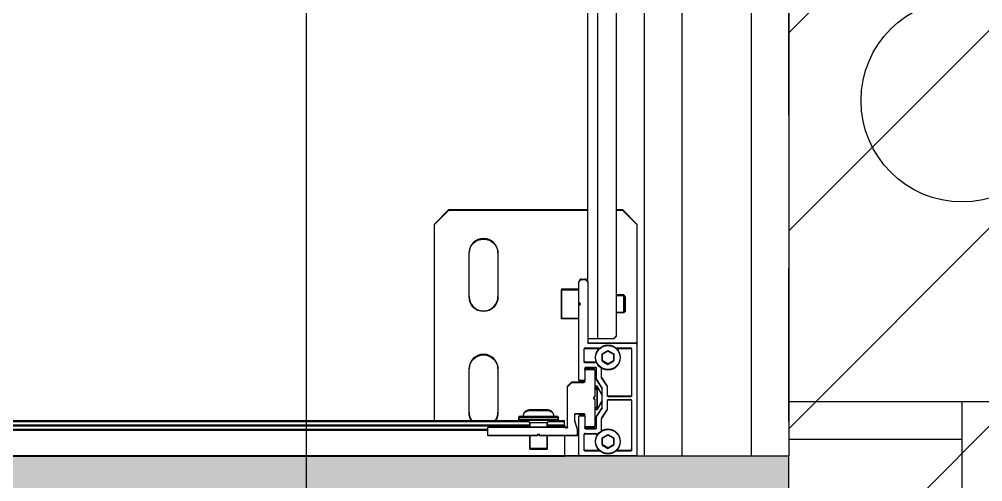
# Model space of a CAD drawing. Header units: centimetres. Extents: x 2811 to 13089, y 820 to 6224.
# Drawn here: x 11149.79 to 11183.1, y 3075.23 to 3091.2 of the extents above; entities that cross this region are included whole.
import ezdxf

# ---------------------------------------------------------------- set-up
doc = ezdxf.new("R2010")
doc.units = ezdxf.units.CM
doc.linetypes.add('VW-01', pattern=[0.41656, 0.20828, -0.20828])
for name, color, linetype in [('B Aménagement intérieur', 252, 'Continuous'), ('B Faux plafonds', 252, 'Continuous'), ('B Faux plafonds_Hatch', 252, 'Continuous'), ('B Général', 252, 'Continuous'), ('C ANNOTATIONS-prestations', 252, 'Continuous'), ('D SURFACES-shab', 252, 'Continuous'), ('F REMPLISSAGE-vert clair', 252, 'Continuous'), ('F REMPLISSAGE-vert foncé', 252, 'Continuous'), ('MTI900_Alu', 252, 'Continuous'), ('prlm-CHAUFF', 4, 'Continuous'), ('prlm-VMC', 93, 'Continuous')]:
    doc.layers.add(name, color=color, linetype=linetype)
doc.layers.add('prlm-ELEC-CFO', color=1, linetype='Continuous', lineweight=25)
doc.layers.get('prlm-CHAUFF').off()
pattern_1 = [(45, (0, 0.2205), (-3.5277778, 3.3072917), [])]

# ---------------------------------------------------------------- blocks, each defined once
blk = doc.blocks.new('G 100_80')
at = {"layer": 'B Général', "linetype": 'Continuous', "flags": 128}
blk.add_lwpolyline([(9.5, -45), (9.5, 45), (48.52, 45), (48.52, -45)], close=True, dxfattribs=at)
at = {"layer": 'C ANNOTATIONS-prestations'}
for p, q in [((9.5, 42.25), (9.5, -42.25)), ((10.55, 41.05), (10.55, -41.05)), ((10.7, 41), (10.7, -41)), ((10.4, 39.6), (10.4, -39.6)), ((10.7, -37.75), (17.5, -37.75)), ((17.5, -37.75), (18, -38.25)), ((18, -38.25), (18, -43.05)), ((11, -38.95), (12.5, -38.95)), ((15, -38.95), (16.5, -38.95)), ((10.2, -41.3), (10.2, -39.63)), ((10.23, -39.6), (10.47, -39.6)), ((10.5, -39.63), (10.5, -42.29)), ((12.5, -39.95), (11, -39.95)), ((16.5, -39.95), (15, -39.95)), ((10.65, -41.05), (10.75, -40.95)), ((10.7, -40.67), (10.75, -40.67)), ((10.75, -40.67), (10.75, -42.03)), ((10.75, -40.67), (10.85, -40.67)), ((10.85, -40.67), (10.85, -42.03)), ((9.75, -41.05), (9.75, -41.65)), ((9.75, -41.05), (10.2, -41.05)), ((10.5, -41.05), (10.65, -41.05)), ((10.65, -41.65), (10.65, -41.05)), ((11.08, -41.025), (11.08, -41.675)), ((10.25, -41.35), (10.2, -41.3)), ((10.2, -41.4), (10.25, -41.35)), ((10.2, -42.67), (10.2, -41.4)), ((10.2, -41.65), (9.75, -41.65)), ((10.65, -41.65), (10.5, -41.65)), ((10.55, -41.65), (10.55, -42.25)), ((10.75, -41.75), (10.65, -41.65)), ((10.7, -41.7), (10.7, -42.25)), ((9.5, -42.78), (9.5, -42.25)), ((10.2, -42.25), (9.5, -42.25)), ((10.55, -42.25), (10.5, -42.25)), ((10.55, -42.25), (10.7, -42.25)), ((10.75, -42.03), (10.7, -42.03)), ((10.85, -42.03), (10.75, -42.03)), ((14.25, -42.15), (15.25, -42.15)), ((14.25, -42.75), (14.25, -42.15)), ((15.25, -42.15), (15.25, -42.75)), ((10.695, -42.601), (10.405, -42.698)), ((10.5, -42.35), (11.9, -42.35)), ((10.92, -42.6), (10.705, -42.6)), ((11.9, -42.35), (12.05, -42.5)), ((12.05, -42.5), (12.05, -42.92)), ((9.5, -44.72), (9.5, -42.78)), ((9.53, -42.75), (10.87, -42.75)), ((9.68, -43.467), (9.68, -42.96)), ((9.71, -42.93), (10.24, -42.93)), ((10.395, -42.7), (10.23, -42.7)), ((10.27, -42.96), (10.27, -43.306)), ((10.87, -42.95), (10.48, -42.95)), ((10.87, -42.95), (10.92, -42.95)), ((10.9, -42.78), (10.9, -42.92)), ((10.95, -42.92), (10.95, -42.63)), ((12.08, -42.95), (12.13, -42.95)), ((12.1, -42.92), (12.1, -42.78)), ((12.13, -42.75), (14.7, -42.75)), ((12.52, -42.95), (12.13, -42.95)), ((12.73, -43.28), (12.73, -42.96)), ((12.76, -42.93), (13.19, -42.93)), ((13.22, -42.96), (13.22, -43.467)), ((14.7, -42.75), (14.729, -42.779)), ((14.7, -42.75), (14.8, -42.75)), ((14.771, -42.779), (14.8, -42.75)), ((14.8, -42.75), (15.5, -42.75)), ((15.6, -42.85), (15.6, -42.95)), ((10.45, -42.98), (10.45, -43.32)), ((10.5, -43.27), (10.5, -42.98)), ((11.45, -43.3), (11.5, -43.25)), ((11.5, -43.25), (11.55, -43.3)), ((12.5, -42.98), (12.5, -43.27)), ((12.55, -43.32), (12.55, -42.98)), ((13.4, -43.08), (13.4, -44.72)), ((15.5, -43.05), (13.43, -43.05)), ((13.55, -43.4), (13.55, -43.05)), ((15.5, -43.05), (42.27, -43.05)), ((9.885, -43.55), (9.769, -43.75)), ((10.115, -43.55), (9.885, -43.55)), ((10.231, -43.75), (10.115, -43.55)), ((10.364, -43.53), (10.786, -43.53)), ((10.48, -43.35), (10.841, -43.35)), ((11.45, -43.3), (10.53, -43.3)), ((10.803, -43.535), (11.088, -43.725)), ((10.858, -43.355), (11.142, -43.545)), ((11.1, -43.377), (11.1, -43.3)), ((11.1, -43.377), (11.9, -43.377)), ((11.4, -43.55), (11.1, -43.377)), ((11.159, -43.55), (11.841, -43.55)), ((11.177, -43.3), (11.177, -43.421)), ((12.47, -43.3), (11.55, -43.3)), ((11.9, -43.377), (11.6, -43.55)), ((11.823, -43.3), (11.823, -43.421)), ((11.858, -43.545), (12.15, -43.35)), ((11.9, -43.3), (11.9, -43.377)), ((11.904, -43.73), (12.197, -43.535)), ((12.15, -43.35), (12.52, -43.35)), ((12.214, -43.53), (12.536, -43.53)), ((12.785, -43.55), (12.669, -43.75)), ((13.015, -43.55), (12.785, -43.55)), ((13.131, -43.75), (13.015, -43.55)), ((13.55, -43.4), (44.25, -43.4)), ((13.55, -43.95), (13.55, -43.4)), ((9.769, -43.75), (9.885, -43.95)), ((9.885, -43.95), (10.115, -43.95)), ((10.115, -43.95), (10.231, -43.75)), ((11.105, -43.73), (11.41, -43.73)), ((11.44, -44.54), (11.44, -43.76)), ((11.56, -43.76), (11.56, -44.54)), ((11.59, -43.73), (11.904, -43.73)), ((12.669, -43.75), (12.785, -43.95)), ((12.785, -43.95), (13.015, -43.95)), ((13.015, -43.95), (13.131, -43.75)), ((13.65, -44.05), (13.55, -43.95)), ((9.68, -44.54), (9.68, -44.033)), ((13.22, -44.033), (13.22, -44.54)), ((13.65, -44.05), (44.15, -44.05)), ((14.45, -44.3), (14.45, -44.05)), ((15.05, -44.05), (15.05, -44.3)), ((18, -44.25), (17.5, -44.75)), ((18, -44.05), (18, -44.25)), ((11.41, -44.57), (9.71, -44.57)), ((13.19, -44.57), (11.59, -44.57)), ((14.45, -44.3), (15.05, -44.3)), ((14.5, -44.35), (14.45, -44.3)), ((15, -44.35), (14.5, -44.35)), ((15.05, -44.3), (15, -44.35)), ((9.5, -44.75), (9.5, -44.72)), ((9.53, -44.75), (9.5, -44.75)), ((13.37, -44.75), (9.53, -44.75)), ((17.5, -44.75), (13.37, -44.75))]:
    blk.add_line(p, q, dxfattribs=at)
at = {"layer": 'C ANNOTATIONS-prestations', "flags": 128}
for points in [[(10.7, -39.05, -0.080612), (10.842, -38.976, -0.080612), (11, -38.95)], [(12.5, -38.95, -0.414214), (13, -39.45, -0.414214), (12.5, -39.95)], [(15, -39.95, -0.414214), (14.5, -39.45, -0.414214), (15, -38.95)], [(16.5, -38.95, -0.414214), (17, -39.45, -0.414214), (16.5, -39.95)], [(10.2, -39.63, -0.198912), (10.209, -39.609, -0.198912), (10.23, -39.6)], [(10.47, -39.6, -0.198912), (10.491, -39.609, -0.198912), (10.5, -39.63)], [(11, -39.95, -0.080612), (10.842, -39.924, -0.080612), (10.7, -39.85)], [(10.85, -40.827, -0.218554), (11.01, -40.873, -0.218554), (11.08, -41.025)], [(10.85, -40.826, -0.003145), (10.853, -40.826, -0.003145), (10.855, -40.826)], [(11.08, -41.675, -0.218554), (11.01, -41.827, -0.218554), (10.85, -41.873)], [(10.855, -41.873, -0.003145), (10.853, -41.874, -0.003145), (10.85, -41.874)], [(10.5, -42.35, -0.414214), (10.47, -42.32, -0.414214), (10.5, -42.29)], [(10.695, -42.601, -0.040241), (10.7, -42.6, -0.040241), (10.705, -42.6)], [(10.92, -42.6, -0.198912), (10.941, -42.609, -0.198912), (10.95, -42.63)], [(9.5, -42.78, -0.198912), (9.509, -42.759, -0.198912), (9.53, -42.75)], [(9.68, -42.96, -0.198912), (9.689, -42.939, -0.198912), (9.71, -42.93)], [(10.23, -42.7, -0.198912), (10.209, -42.691, -0.198912), (10.2, -42.67)], [(10.24, -42.93, -0.198912), (10.261, -42.939, -0.198912), (10.27, -42.96)], [(10.405, -42.698, -0.040241), (10.4, -42.7, -0.040241), (10.395, -42.7)], [(10.45, -42.98, -0.198912), (10.459, -42.959, -0.198912), (10.48, -42.95)], [(10.5, -42.98, -0.198912), (10.509, -42.959, -0.198912), (10.53, -42.95)], [(10.87, -42.75, -0.198912), (10.891, -42.759, -0.198912), (10.9, -42.78)], [(10.9, -42.92, -0.198912), (10.891, -42.941, -0.198912), (10.87, -42.95)], [(10.95, -42.92, -0.198912), (10.941, -42.941, -0.198912), (10.92, -42.95)], [(12.08, -42.95, -0.198912), (12.059, -42.941, -0.198912), (12.05, -42.92)], [(12.1, -42.78, -0.198912), (12.109, -42.759, -0.198912), (12.13, -42.75)], [(12.13, -42.95, -0.198912), (12.109, -42.941, -0.198912), (12.1, -42.92)], [(12.47, -42.95, -0.198912), (12.491, -42.959, -0.198912), (12.5, -42.98)], [(12.52, -42.95, -0.198912), (12.541, -42.959, -0.198912), (12.55, -42.98)], [(12.73, -42.96, -0.198912), (12.739, -42.939, -0.198912), (12.76, -42.93)], [(13.19, -42.93, -0.198912), (13.211, -42.939, -0.198912), (13.22, -42.96)], [(14.771, -42.779, -0.198912), (14.75, -42.787, -0.198912), (14.729, -42.779)], [(15.5, -42.75, -0.198912), (15.571, -42.779, -0.198912), (15.6, -42.85)], [(15.6, -42.95, -0.198912), (15.571, -43.021, -0.198912), (15.5, -43.05)], [(10.53, -43.3, -0.198912), (10.509, -43.291, -0.198912), (10.5, -43.27)], [(12.5, -43.27, -0.198912), (12.491, -43.291, -0.198912), (12.47, -43.3)], [(12.758, -43.349, -0.095961), (12.737, -43.317, -0.095961), (12.73, -43.28)], [(13.4, -43.08, -0.198912), (13.409, -43.059, -0.198912), (13.43, -43.05)], [(9.68, -43.47, -0.01196), (9.68, -43.469, -0.01196), (9.68, -43.467)], [(10.27, -43.306, -0.123554), (10.258, -43.354, -0.123554), (10.225, -43.39)], [(10.48, -43.35, -0.198912), (10.459, -43.341, -0.198912), (10.45, -43.32)], [(10.786, -43.53, -0.073633), (10.795, -43.531, -0.073633), (10.803, -43.535)], [(10.841, -43.35, -0.073633), (10.85, -43.351, -0.073633), (10.858, -43.355)], [(11.159, -43.55, -0.073633), (11.15, -43.549, -0.073633), (11.142, -43.545)], [(11.858, -43.545, -0.073633), (11.85, -43.549, -0.073633), (11.841, -43.55)], [(12.197, -43.535, -0.073633), (12.205, -43.531, -0.073633), (12.214, -43.53)], [(12.55, -43.32, -0.198912), (12.541, -43.341, -0.198912), (12.52, -43.35)], [(13.22, -43.467, -0.01196), (13.22, -43.469, -0.01196), (13.22, -43.47)], [(11.105, -43.73, -0.073633), (11.096, -43.729, -0.073633), (11.088, -43.725)], [(11.41, -43.73, -0.198912), (11.431, -43.739, -0.198912), (11.44, -43.76)], [(11.56, -43.76, -0.198912), (11.569, -43.739, -0.198912), (11.59, -43.73)], [(9.68, -44.033, -0.01196), (9.68, -44.031, -0.01196), (9.68, -44.03)], [(13.22, -44.03, -0.01196), (13.22, -44.031, -0.01196), (13.22, -44.033)], [(9.71, -44.57, -0.198912), (9.689, -44.561, -0.198912), (9.68, -44.54)], [(11.44, -44.54, -0.198912), (11.431, -44.561, -0.198912), (11.41, -44.57)], [(11.59, -44.57, -0.198912), (11.569, -44.561, -0.198912), (11.56, -44.54)], [(13.22, -44.54, -0.198912), (13.211, -44.561, -0.198912), (13.19, -44.57)], [(9.53, -44.75, -0.198912), (9.509, -44.741, -0.198912), (9.5, -44.72)], [(13.4, -44.72, -0.198912), (13.391, -44.741, -0.198912), (13.37, -44.75)]]:
    blk.add_lwpolyline(points, format="xyb", dxfattribs=at)
at = {"layer": 'C ANNOTATIONS-prestations'}
for centre in [(10, -43.75), (12.9, -43.75)]:
    blk.add_circle(centre, 0.425, dxfattribs=at)
blk = doc.blocks.new('B 60.MTI900_Alu_390')
at = {"layer": 'MTI900_Alu', "color": 1, "linetype": 'Continuous'}
for p, q in [((-4.475, 0), (-4.472, 0)), ((-4.475, -0.003), (-4.475, 0)), ((-4.472, 0), (-4.278, 0)), ((-4.278, 0), (-4.225, 0)), ((-4.225, 0), (4.225, 0)), ((-4.225, -0.07), (-4.225, 0)), ((-4.475, -0.387), (-4.475, -0.003)), ((-4.457, -0.191), (-4.457, -0.021)), ((-4.454, -0.018), (-4.4033, -0.018)), ((-4.395, -0.0385), (-4.375, -0.0269)), ((-4.375, -0.0269), (-4.355, -0.0385)), ((-4.3467, -0.018), (-4.296, -0.018)), ((-4.293, -0.021), (-4.293, -0.074)), ((-4.275, -0.003), (-4.275, -0.137)), ((-4.165, -0.025), (-4.105, -0.025)), ((-4.165, -0.025), (-4.165, -0.07)), ((-4.105, -0.07), (-4.105, -0.025)), ((-4.395, -0.0615), (-4.395, -0.0385)), ((-4.375, -0.0731), (-4.395, -0.0615)), ((-4.355, -0.0615), (-4.375, -0.0731)), ((-4.355, -0.0385), (-4.355, -0.0615)), ((-4.353, -0.0864), (-4.353, -0.1286)), ((-4.335, -0.098), (-4.335, -0.1341)), ((-4.298, -0.095), (-4.332, -0.095)), ((-4.296, -0.077), (-4.3306, -0.077)), ((-4.295, -0.137), (-4.295, -0.098)), ((-4.27, -0.073), (-4.27, -0.0895)), ((-4.2698, -0.0905), (-4.2602, -0.1195)), ((-4.267, -0.07), (-4.14, -0.07)), ((-4.135, -0.075), (-4.14, -0.07)), ((-4.13, -0.07), (-4.135, -0.075)), ((-4.13, -0.07), (-3.963, -0.07)), ((-3.96, -0.073), (-3.96, -0.097)), ((-3.96, -0.09), (3.96, -0.09)), ((-4.3535, -0.1303), (-4.3725, -0.1588)), ((-4.33, -0.195), (-4.33, -0.103)), ((-4.327, -0.1), (-4.298, -0.1)), ((-4.26, -0.142), (-4.26, -0.1205)), ((-4.235, -0.1), (-4.235, -0.24)), ((-3.963, -0.1), (-4.229, -0.1)), ((-4.225, -0.105), (-4.225, -0.1)), ((-4.225, -0.105), (-4.165, -0.105)), ((-4.225, -0.105), (-4.225, -0.12)), ((-4.225, -0.12), (-4.17, -0.12)), ((-4.203, -0.12), (-4.203, -0.125)), ((-4.203, -0.125), (-4.067, -0.125)), ((-4.203, -0.125), (-4.203, -0.135)), ((-4.165, -0.115), (-4.175, -0.125)), ((-4.165, -0.1), (-4.165, -0.115)), ((-4.105, -0.115), (-4.165, -0.115)), ((-4.105, -0.115), (-4.105, -0.1)), ((-4.105, -0.105), (4.105, -0.105)), ((-4.095, -0.125), (-4.105, -0.115)), ((-4.1, -0.12), (4.1, -0.12)), ((-4.067, -0.125), (-4.067, -0.12)), ((-4.067, -0.135), (-4.067, -0.125)), ((-3.775, -0.12), (-3.775, -0.8)), ((-4.373, -0.1605), (-4.373, -0.191)), ((-4.3377, -0.16), (-4.355, -0.19)), ((-4.355, -0.1659), (-4.355, -0.2341)), ((-4.3355, -0.1358), (-4.3545, -0.1642)), ((-4.3377, -0.24), (-4.3377, -0.16)), ((-4.33, -0.16), (-4.3377, -0.16)), ((-4.295, -0.137), (-4.295, -0.142)), ((-4.278, -0.14), (-4.292, -0.14)), ((-4.292, -0.145), (-4.263, -0.145)), ((-4.203, -0.135), (-4.067, -0.135)), ((-4.1675, -0.158), (-4.1025, -0.158)), ((-3.995, -0.3), (-3.995, -0.15)), ((-3.895, -0.15), (-3.895, -0.3)), ((-4.376, -0.194), (-4.454, -0.194)), ((-4.33, -0.1677), (-4.3421, -0.1677)), ((-4.325, -0.2), (-4.33, -0.195)), ((-4.457, -0.369), (-4.457, -0.209)), ((-4.454, -0.206), (-4.376, -0.206)), ((-4.373, -0.209), (-4.373, -0.2404)), ((-4.355, -0.21), (-4.3377, -0.24)), ((-4.33, -0.2323), (-4.3421, -0.2323)), ((-4.33, -0.205), (-4.325, -0.2)), ((-4.33, -0.297), (-4.33, -0.205)), ((-4.373, -0.2404), (-4.3535, -0.2697)), ((-4.3545, -0.2358), (-4.335, -0.265)), ((-4.3377, -0.24), (-4.33, -0.24)), ((-4.335, -0.265), (-4.335, -0.302)), ((-4.295, -0.258), (-4.295, -0.263)), ((-4.295, -0.302), (-4.295, -0.263)), ((-4.25, -0.255), (-4.292, -0.255)), ((-4.292, -0.26), (-4.278, -0.26)), ((-4.275, -0.263), (-4.275, -0.52)), ((-4.25, -0.255), (-4.235, -0.24)), ((-4.353, -0.2714), (-4.353, -0.3036)), ((-4.395, -0.3285), (-4.375, -0.3169)), ((-4.395, -0.3515), (-4.395, -0.3285)), ((-4.375, -0.3169), (-4.355, -0.3285)), ((-4.355, -0.3285), (-4.355, -0.3515)), ((-4.332, -0.305), (-4.298, -0.305)), ((-4.328, -0.323), (-4.296, -0.323)), ((-4.298, -0.3), (-4.327, -0.3)), ((-4.293, -0.326), (-4.293, -0.369)), ((-4.375, -0.3631), (-4.395, -0.3515)), ((-4.355, -0.3515), (-4.375, -0.3631)), ((-4.475, -0.8), (-4.475, -0.387)), ((-4.308, -0.39), (-4.472, -0.39)), ((-4.4033, -0.372), (-4.454, -0.372)), ((-4.296, -0.372), (-4.3467, -0.372)), ((-4.305, -0.6), (-4.305, -0.393)), ((-4.395, -0.405), (-4.405, -0.415)), ((-4.405, -0.415), (-4.405, -3.465)), ((-4.34, -0.405), (-4.395, -0.405)), ((-4.305, -0.405), (-4.34, -0.405)), ((-4.34, -0.405), (-4.34, -3.475)), ((-4.43, -0.495), (-4.435, -0.5)), ((-4.43, -0.555), (-4.43, -0.495)), ((-4.405, -0.495), (-4.43, -0.495)), ((-4.215, -0.475), (-4.275, -0.475)), ((-4.215, -0.575), (-4.215, -0.475)), ((-4.435, -0.5), (-4.435, -0.55)), ((-4.275, -0.52), (-4.2779, -0.5229)), ((-4.2779, -0.5271), (-4.275, -0.53)), ((-4.275, -0.53), (-4.275, -0.52)), ((-4.275, -0.53), (-4.275, -0.6)), ((-4.435, -0.55), (-4.43, -0.555)), ((-4.43, -0.555), (-4.405, -0.555)), ((-3.995, -0.7), (-3.995, -0.55)), ((-3.895, -0.55), (-3.895, -0.7)), ((-4.275, -0.575), (-4.215, -0.575)), ((-4.305, -0.6), (-4.305, -3.277)), ((-4.285, -0.61), (-4.295, -0.61)), ((-4.425, -0.85), (-4.475, -0.8)), ((-3.775, -0.8), (-3.825, -0.85)), ((-4.405, -0.85), (-4.425, -0.85)), ((-3.825, -0.85), (-4.305, -0.85))]:
    blk.add_line(p, q, dxfattribs=at)
for centre in [(-4.375, -0.05), (-4.375, -0.34)]:
    blk.add_circle(centre, 0.0425, dxfattribs=at)
for centre, radius, start, end in [((-4.472, -0.003), 0.003, 90, 180), ((-4.278, -0.003), 0.003, 0, 90), ((-4.454, -0.021), 0.003, 90, 180), ((-4.4033, -0.021), 0.003, 84.5182, 90), ((-4.3467, -0.021), 0.003, 90, 95.4817), ((-4.296, -0.021), 0.003, 0, 90), ((-4.3306, -0.067), 0.01, 213.6525, 270), ((-4.332, -0.098), 0.003, 90, 180), ((-4.298, -0.098), 0.003, 0, 90), ((-4.296, -0.074), 0.003, 270, 0), ((-4.267, -0.073), 0.003, 90, 180), ((-4.267, -0.0895), 0.003, 180, 198.4349), ((-4.232, -0.1), 0.003, 0, 180), ((-3.963, -0.073), 0.003, 0, 90), ((-3.963, -0.097), 0.003, 270, 0), ((-4.356, -0.1286), 0.003, 326.3099, 0), ((-4.327, -0.103), 0.003, 90, 180), ((-4.298, -0.103), 0.003, 0, 90), ((-4.263, -0.1205), 0.003, 0, 18.4349), ((-3.945, -0.15), 0.05, 143.1301, 180), ((-3.945, -0.15), 0.05, 0, 36.8699), ((-4.37, -0.1605), 0.003, 146.3099, 180), ((-4.352, -0.1659), 0.003, 146.3099, 180), ((-4.338, -0.1341), 0.003, 326.3099, 0), ((-4.292, -0.137), 0.003, 180, 270), ((-4.292, -0.142), 0.003, 180, 270), ((-4.278, -0.137), 0.003, 270, 0), ((-4.263, -0.142), 0.003, 270, 0), ((-4.1675, -0.138), 0.02, 171.3731, 270), ((-4.1675, -0.133), 0.02, 185.7392, 187.1808), ((-4.1025, -0.138), 0.02, 270, 8.6269), ((-4.1025, -0.133), 0.02, 352.8192, 354.2608), ((-4.454, -0.191), 0.003, 180, 270), ((-4.376, -0.191), 0.003, 270, 0), ((-4.454, -0.209), 0.003, 90, 180), ((-4.376, -0.209), 0.003, 0, 90), ((-4.352, -0.2341), 0.003, 180, 213.6901), ((-4.292, -0.258), 0.003, 90, 180), ((-4.292, -0.263), 0.003, 90, 180), ((-4.278, -0.263), 0.003, 0, 90), ((-4.356, -0.2714), 0.003, 0, 33.6901), ((-4.327, -0.297), 0.003, 180, 270), ((-4.298, -0.297), 0.003, 270, 0), ((-4.332, -0.302), 0.003, 180, 270), ((-4.328, -0.333), 0.01, 90, 133.851), ((-4.298, -0.302), 0.003, 270, 0), ((-4.296, -0.326), 0.003, 0, 90), ((-3.945, -0.3), 0.05, 180, 0), ((-4.472, -0.387), 0.003, 180, 270), ((-4.454, -0.369), 0.003, 180, 270), ((-4.4033, -0.369), 0.003, 270, 275.4818), ((-4.3467, -0.369), 0.003, 264.5182, 270), ((-4.308, -0.393), 0.003, 0, 90), ((-4.296, -0.369), 0.003, 270, 0), ((-4.2758, -0.525), 0.003, 135, 225), ((-3.945, -0.55), 0.05, 0, 180), ((-4.295, -0.6), 0.01, 180, 270), ((-4.285, -0.6), 0.01, 270, 0), ((-3.945, -0.7), 0.05, 180, 0)]:
    blk.add_arc(centre, radius, start, end, dxfattribs=at)
blk = doc.blocks.new('xi.DA')
at = {"layer": 'prlm-ELEC-CFO', "color": 0}
for points in [[(0.613, -1.671), (7.036, 4.053), (1.812, 7.005)], [(4.05, 1.392), (-1.174, 4.344)]]:
    blk.add_lwpolyline(points, dxfattribs=at)
blk.add_circle((-2, -4), 3.5, dxfattribs=at)
blk = doc.blocks.new('PP 80')
at = {"layer": 'B Général', "linetype": 'Continuous', "flags": 128}
blk.add_lwpolyline([(48, 2.5), (46, 2.5), (46, 0), (43, 0), (43, -2.5), (48, -2.5), (48, -2.5), (48, -2.5), (48, 1.786), (48, 1.786)], close=True, dxfattribs=at)

msp = doc.modelspace()

# ---------------------------------------------------------------- hatches: boundary and pattern name
at = {"layer": 'B Faux plafonds_Hatch', "linetype": 'Continuous'}
h = msp.add_hatch(dxfattribs=at)
h.set_pattern_fill('F_P__SOFFITE', color=9, style=0, pattern_type=2)
h.set_pattern_definition(pattern_1)
h.paths.add_polyline_path([(10854.384, 3237.389), (11283.038, 3237.389), (11283.042, 2953.388), (11268.443, 2953.388), (11268.443, 2863.388), (11341.443, 2863.388), (11341.443, 2728.388), (11263.445, 2728.388), (11263.445, 2630.388), (11176.392, 2630.388), (11176.392, 3115.128), (11076.392, 3115.128), (11076.388, 3066.464), (10854.384, 3066.464)])
h = msp.add_hatch(dxfattribs=at)
h.set_pattern_fill('F_P__SOFFITE', color=256, style=0, pattern_type=2)
h.set_pattern_definition(pattern_1)
h.paths.add_polyline_path([(10854.384, 3237.389), (11283.038, 3237.389), (11283.042, 2953.388), (11268.443, 2953.388), (11268.443, 2863.388), (11341.443, 2863.388), (11341.443, 2728.388), (11263.445, 2728.388), (11263.445, 2630.388), (11176.392, 2630.388), (11176.392, 3115.128), (11076.392, 3115.128), (11076.388, 3066.464), (10854.384, 3066.464)])

# ---------------------------------------------------------------- linework, layer by layer
at = {"layer": 'B Aménagement intérieur', "linetype": 'Continuous'}
for p in [(11076.392, 3076.128), (11176.392, 3020.128)]:
    msp.add_line(p, (11176.392, 3076.128), dxfattribs=at)
at = {"layer": 'B Aménagement intérieur', "color": 98, "linetype": 'Continuous', "lineweight": 13, "true_color": 0x004400}
for p in [(11076.392, 3076.128), (11176.392, 3020.128)]:
    msp.add_line(p, (11176.392, 3076.128), dxfattribs=at)
at = {"layer": 'B Aménagement intérieur', "color": 9, "linetype": 'Continuous', "true_color": 0xc0dcc0}
for points in [[(11083.392, 3069.128), (11076.392, 3076.128), (11169.392, 3069.128), (11176.392, 3076.128)], [(11176.392, 3020.128), (11169.392, 3027.128), (11176.392, 3076.128), (11169.392, 3069.128)]]:
    msp.add_solid(points, dxfattribs=at)
at = {"layer": 'B Faux plafonds', "linetype": 'VW-01', "ltscale": 25.4, "flags": 128}
msp.add_lwpolyline([(10854.384, 3237.389), (11283.038, 3237.389), (11283.042, 2953.388), (11268.443, 2953.388), (11268.443, 2863.388), (11341.443, 2863.388), (11341.443, 2728.388), (11263.445, 2728.388), (11263.445, 2630.388), (11176.392, 2630.388), (11176.392, 3115.128), (11076.392, 3115.128), (11076.388, 3066.464), (10854.384, 3066.464)], close=True, dxfattribs=at)
msp.add_lwpolyline([(10854.384, 3237.389), (11283.038, 3237.389), (11283.042, 2953.388), (11268.443, 2953.388), (11268.443, 2863.388), (11341.443, 2863.388), (11341.443, 2728.388), (11263.445, 2728.388), (11263.445, 2630.388), (11176.392, 2630.388), (11176.392, 3115.128), (11076.392, 3115.128), (11076.388, 3066.464), (10854.384, 3066.464)], close=True, dxfattribs=at)
at = {"layer": 'B Général', "linetype": 'Continuous'}
for p, q in [((11171.392, 3115.128), (11171.392, 3076.128)), ((11171.392, 3115.128), (11171.392, 3076.128)), ((11176.392, 3115.128), (11176.392, 3076.128)), ((11176.392, 3115.128), (11176.392, 3076.128)), ((11176.392, 3078), (11182.392, 3078)), ((11176.392, 3078), (11182.392, 3078)), ((11182.392, 3073), (11182.392, 3078)), ((11182.392, 3073), (11182.392, 3078))]:
    msp.add_line(p, q, dxfattribs=at)
at = {"layer": 'D SURFACES-shab', "flags": 128}
msp.add_lwpolyline([(10854.384, 3237.464), (10854.39, 3066.504), (11076.392, 3066.464), (11076.545, 3115.128), (11176.392, 3115.128), (11176.392, 3078), (11283.042, 3078), (11283.038, 3237.314)], close=True, dxfattribs=at)
msp.add_lwpolyline([(10854.384, 3237.464), (10854.39, 3066.504), (11076.392, 3066.464), (11076.545, 3115.128), (11176.392, 3115.128), (11176.392, 3078), (11283.042, 3078), (11283.038, 3237.314)], close=True, dxfattribs=at)
at = {"layer": 'F REMPLISSAGE-vert clair'}
for p, q in [((11172.692, 3115.128), (11172.692, 3076.128)), ((11172.692, 3115.128), (11172.692, 3076.128)), ((11175.092, 3115.128), (11175.092, 3076.128)), ((11175.092, 3115.128), (11175.092, 3076.128)), ((11176.392, 3076.7), (11182.392, 3076.7)), ((11176.392, 3076.7), (11182.392, 3076.7))]:
    msp.add_line(p, q, dxfattribs=at)
at = {"layer": 'F REMPLISSAGE-vert foncé', "linetype": 'Continuous'}
for p, q in [((11171.392, 3115.128), (11171.392, 3076.128)), ((11171.392, 3115.128), (11171.392, 3076.128)), ((11176.392, 3115.128), (11176.392, 3076.128)), ((11176.392, 3115.128), (11176.392, 3076.128)), ((11176.392, 3078), (11182.392, 3078)), ((11176.392, 3078), (11182.392, 3078)), ((11076.392, 3076.128), (11176.392, 3076.128)), ((11176.392, 3020.128), (11176.392, 3076.128))]:
    msp.add_line(p, q, dxfattribs=at)
at = {"layer": 'F REMPLISSAGE-vert foncé'}
for p, q in [((11172.692, 3115.128), (11172.692, 3076.128)), ((11172.692, 3115.128), (11172.692, 3076.128)), ((11175.092, 3115.128), (11175.092, 3076.128)), ((11175.092, 3115.128), (11175.092, 3076.128)), ((11176.392, 3076.7), (11182.392, 3076.7)), ((11176.392, 3076.7), (11182.392, 3076.7))]:
    msp.add_line(p, q, dxfattribs=at)
at = {"layer": 'F REMPLISSAGE-vert foncé', "color": 98, "linetype": 'Continuous', "lineweight": 13, "true_color": 0x004400}
for p in [(11076.392, 3076.128), (11176.392, 3020.128)]:
    msp.add_line(p, (11176.392, 3076.128), dxfattribs=at)
at = {"layer": 'F REMPLISSAGE-vert foncé', "color": 54, "linetype": 'Continuous', "true_color": 0x99aa00}
for points in [[(11076.392, 3076.128), (11077.692, 3074.828), (11176.392, 3076.128), (11175.092, 3074.828)], [(11175.092, 3021.428), (11176.392, 3020.128), (11175.092, 3074.828), (11176.392, 3076.128)]]:
    msp.add_solid(points, dxfattribs=at)
at = {"layer": 'prlm-VMC'}
msp.add_lwpolyline([(11096.457, 3050.998), (11096.457, 3061.355), (11159.724, 3061.355), (11159.724, 3224.426), (10879.774, 3224.426)], dxfattribs=at)

# ---------------------------------------------------------------- block references
at = {"layer": 'B Aménagement intérieur', "rotation": 90}
msp.add_blockref('G 100_80', (11126.392, 3066.608), dxfattribs=at)
at = {"layer": 'B Aménagement intérieur', "color": 7, "rotation": 90}
msp.add_blockref('G 100_80', (11126.392, 3066.608), dxfattribs=at)
at = {"layer": 'B Général', "xscale": -1, "rotation": 6.989289147441013e-09}
msp.add_blockref('PP 80', (11230.392, 3075.5), dxfattribs=at)
msp.add_blockref('PP 80', (11230.392, 3075.5), dxfattribs=at)
at = {"layer": 'prlm-CHAUFF', "xscale": 9.999999999999975, "yscale": 9.999999999999975, "zscale": 9.999999999999975, "rotation": 179.9998846602291}
msp.add_blockref('B 60.MTI900_Alu_390', (11126.392, 3076.128), dxfattribs=at)
at = {"layer": 'prlm-ELEC-CFO'}
msp.add_blockref('xi.DA', (11184.392, 3092.388), dxfattribs=at)

doc.saveas('drawing.dxf')
